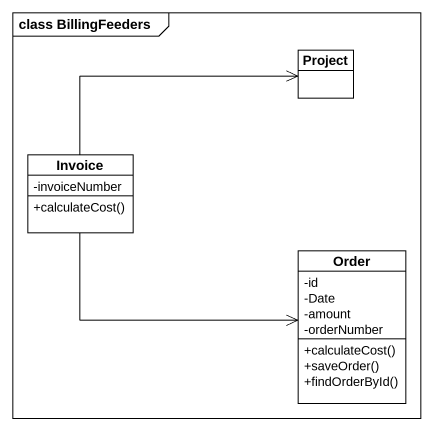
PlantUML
@startuml
mainframe class BillingFeeders
hide circle
hide empty members
skinparam classAttributeIconSize 0
class Project
class Invoice {
  -invoiceNumber
  +calculateCost()
}
class Order {
  -id
  -Date
  -amount
  -orderNumber
  +calculateCost()
  +saveOrder()
  +findOrderById()
}
Invoice -right-> Project
Invoice -right-> Order
@enduml
